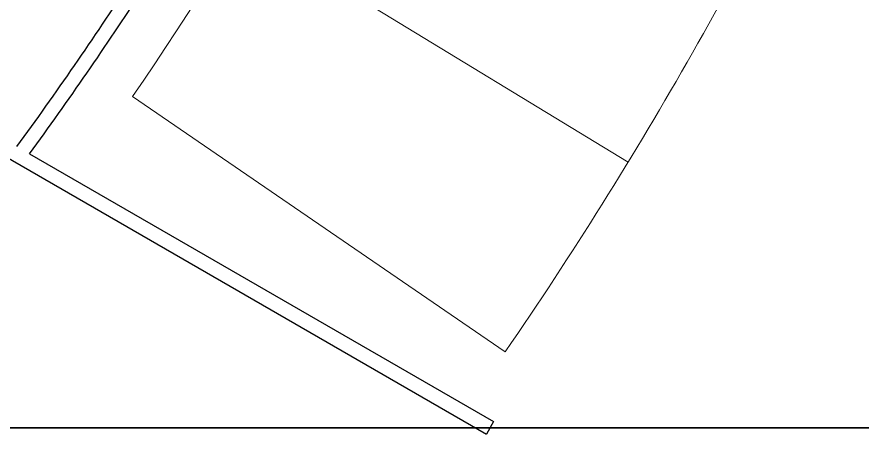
# Model space of a CAD drawing. Header units: millimetres. Extents: x 262 to 370, y -104 to 114.
# Drawn here: x 348.29 to 357.64, y -101.75 to -97.13 of the extents above; entities that cross this region are included whole.
import ezdxf

# ---------------------------------------------------------------- set-up
doc = ezdxf.new("R2010")
doc.units = ezdxf.units.MM
doc.header["$LTSCALE"] = 0.1
for name, color, linetype, lineweight in [('mobiliario', 3, 'Continuous', 13), ('muros', 4, 'Continuous', 30), ('terreno', 8, 'Continuous', 35)]:
    doc.layers.add(name, color=color, linetype=linetype, lineweight=lineweight)

msp = doc.modelspace()

# ---------------------------------------------------------------- linework, layer by layer
at = {"layer": 'mobiliario'}
for p, q in [((350.7779, -96.1357), (355.048, -98.7369)), ((349.5662, -98.0088), (353.6895, -100.837))]:
    msp.add_line(p, q, dxfattribs=at)
for radius in [41.2438, 46.2438]:
    msp.add_arc((315.5545, -74.6795), radius, 325.553, 335.23469, dxfattribs=at)
at = {"layer": 'muros'}
for p, q in [((347.197, -98.1212), (353.4801, -101.7488)), ((348.4253, -98.6457), (353.5601, -101.6102)), ((353.5601, -101.6102), (353.4801, -101.7488))]:
    msp.add_line(p, q, dxfattribs=at)
for radius, start in [(40.52, 323.87994), (40.68, 323.90411)]:
    msp.add_arc((315.5545, -74.6795), radius, start, 326.99571, dxfattribs=at)
at = {"layer": 'terreno'}
msp.add_line((271.5545, -101.6795), (369.5545, -101.6795), dxfattribs=at)

doc.saveas('drawing.dxf')
